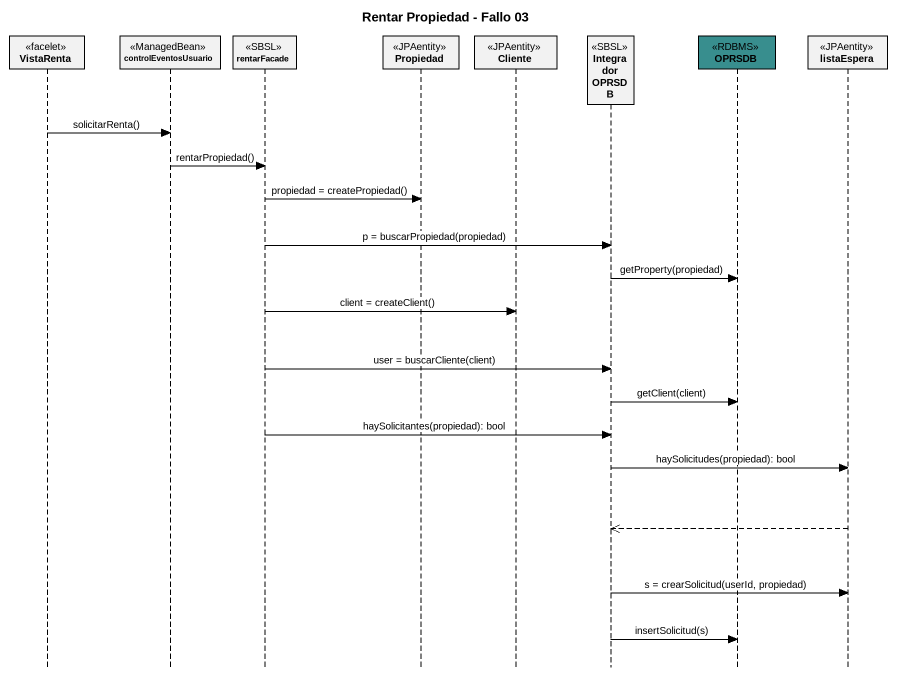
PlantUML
@startuml
title Rentar Propiedad - Fallo 03
hide footbox
participant VistaRenta <<facelet>>
participant controlEventosUsuario <<ManagedBean>>
participant rentarFacade <<SBSL>>
participant Propiedad <<JPAentity>>
participant Cliente <<JPAentity>>
participant IntegradorOPRSDB <<SBSL>>
participant OPRSDB <<RDBMS>> #388E8E
participant listaEspera <<JPAentity>>

VistaRenta -> controlEventosUsuario : solicitarRenta()
controlEventosUsuario -> rentarFacade : rentarPropiedad()
rentarFacade -> Propiedad : propiedad = createPropiedad()
rentarFacade -> IntegradorOPRSDB : p = buscarPropiedad(propiedad)
IntegradorOPRSDB -> OPRSDB : getProperty(propiedad)
rentarFacade -> Cliente : client = createClient()
rentarFacade -> IntegradorOPRSDB : user = buscarCliente(client)
IntegradorOPRSDB -> OPRSDB : getClient(client)
rentarFacade -> IntegradorOPRSDB : haySolicitantes(propiedad): bool
IntegradorOPRSDB -> listaEspera : haySolicitudes(propiedad): bool
listaEspera -->> IntegradorOPRSDB
IntegradorOPRSDB -> listaEspera : s = crearSolicitud(userId, propiedad)
IntegradorOPRSDB -> OPRSDB : insertSolicitud(s)
@enduml
